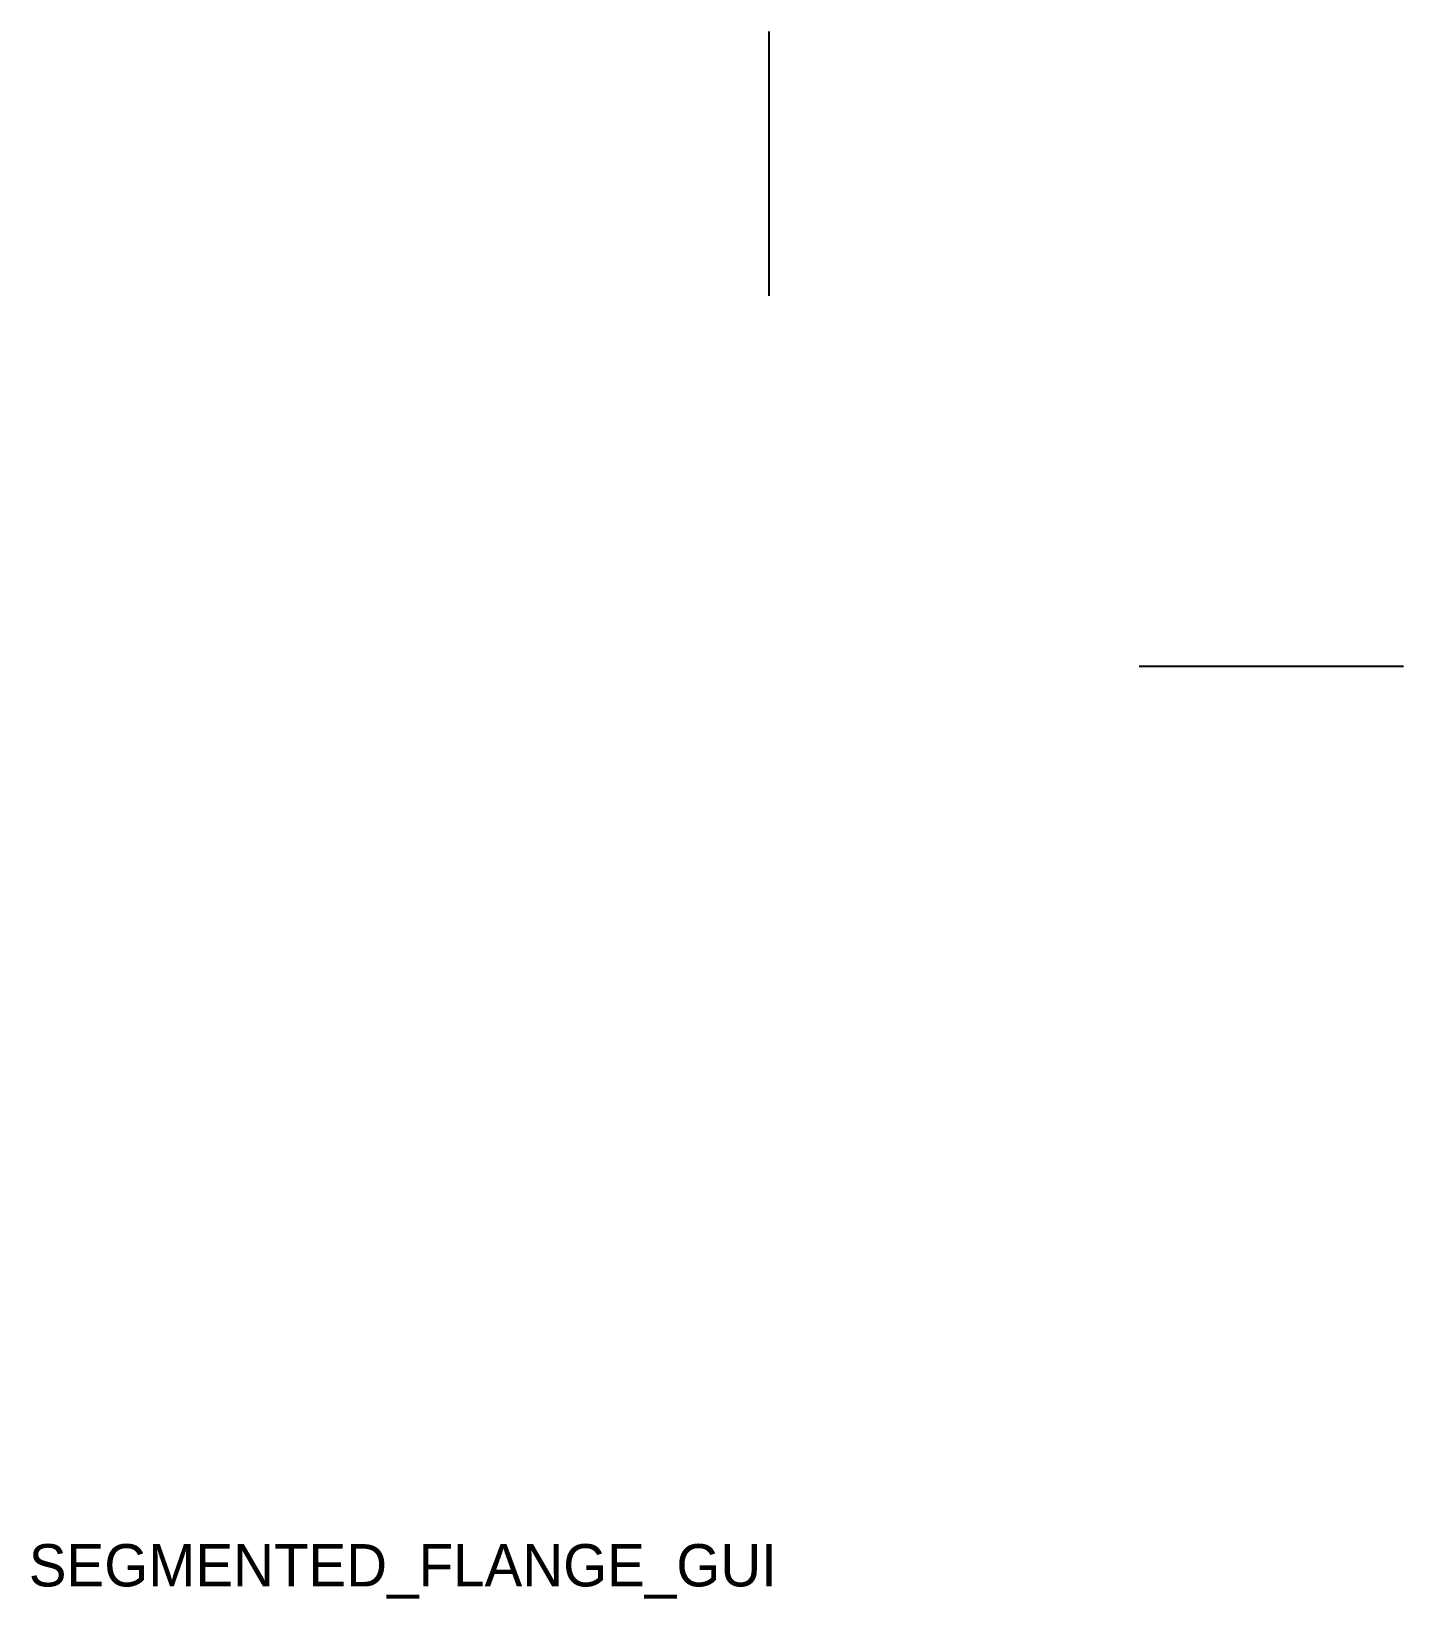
# Model space of a CAD drawing. Header units: millimetres. Extents: x 5 to 135, y -13 to 135.
import ezdxf

# ---------------------------------------------------------------- set-up
doc = ezdxf.new("R2010")
doc.units = ezdxf.units.MM
doc.layers.add('ANNOTATION', color=7, linetype='Continuous')
doc.layers.add('CENTER', color=7, linetype='Continuous')

msp = doc.modelspace()

# ---------------------------------------------------------------- linework, layer by layer
at = {"layer": 'CENTER'}
for p, q in [((75, 110), (75, 135)), ((110, 75), (135, 75))]:
    msp.add_line(p, q, dxfattribs=at)

# ---------------------------------------------------------------- texts
at = {"layer": 'ANNOTATION'}
msp.add_text('SEGMENTED_FLANGE_GUI', height=4, dxfattribs=at).set_placement((5, -12))

doc.saveas('drawing.dxf')
